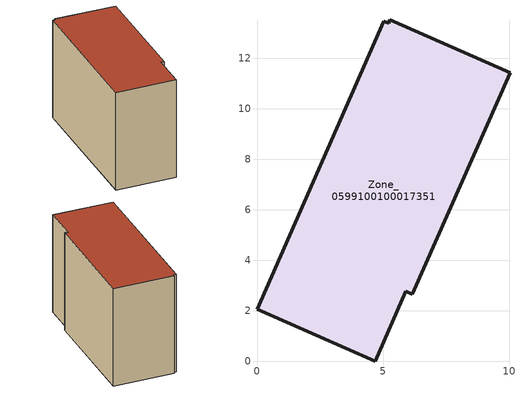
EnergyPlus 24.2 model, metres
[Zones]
Zone_0599100100017351
 floor ground (C_G): 5.9,2.76 4.68,0 0,2.06 5.02,13.47 5.21,13.39 5.27,13.52 10.03,11.43 6.16,2.64 z0
 wall outside (C_F): 5.02,13.47 0,2.06 4.68,0 5.9,2.76 6.16,2.64 10.03,11.43 5.27,13.52 5.21,13.39 5.02,13.47 z0:8.73
 roof outside (C_R): 10.03,11.43 5.27,13.52 5.21,13.39 5.02,13.47 0,2.06 4.68,0 5.9,2.76 6.16,2.64 z8.73
[BUILDING]
Pand.0599100100017351: North Axis=0; Terrain=City; Loads Convergence Tolerance Value=0.04; Temperature Convergence Tolerance Value=0.4; Solar Distribution=FullExterior; Maximum Number of Warmup Days=25; Minimum Number of Warmup Days=1
[Site:Location]
Rotterdam.The.Hague.AP_ZH_NLD Design_Conditions: Latitude=51.96; Longitude=4.45; Time Zone=1; Elevation=-4.5
[SITE:GROUNDTEMPERATURE:BUILDINGSURFACE]
18, 18, 18, 18, 18, 18, 18, 18, 18, 18, 18, 18
[MATERIAL] Thermal Absorptance=0.9; Solar Absorptance=0.7; Visible Absorptance=0.7
Name | Roughness | Thickness | Conductivity | Density | Specific Heat
G.TI.2015-2018 | MediumSmooth | 0.15 | 0.0428571 | 540 | 1210
F.TI.2015-2018 | Rough | 0.3 | 0.0666667 | 1920 | 840
R.TI.2015-2018 | MediumRough | 0.2 | 0.0333333 | 1500 | 1000
[CONSTRUCTION]
C_G: G.TI.2015-2018
C_F: F.TI.2015-2018
C_R: R.TI.2015-2018
[ZONE]
Zone_0599100100017351: Type=1; Multiplier=1; Ceiling Height=Autocalculate; Volume=Autocalculate; Floor Area=autocalculate; Part of Total Floor Area=Yes
[ZONEINFILTRATION:DESIGNFLOWRATE]
Infil_Zone_0599100100017351: Zone or ZoneList or Space or SpaceList=Zone_0599100100017351; Schedule=AlwaysOn; Design Flow Rate Calculation Method=Flow/Area; Flow Rate per Floor Area=0.0015; Constant Term Coefficient=1; Temperature Term Coefficient=0; Velocity Term Coefficient=0; Velocity Squared Term Coefficient=0
[HVACTEMPLATE:ZONE:IDEALLOADSAIRSYSTEM]
Zone_0599100100017351: Maximum Heating Supply Air Temperature=50; Minimum Cooling Supply Air Temperature=13; Maximum Heating Supply Air Humidity Ratio=0.0156; Minimum Cooling Supply Air Humidity Ratio=0.0077; Heating Limit=NoLimit; Cooling Limit=NoLimit; Dehumidification Control Type=ConstantSensibleHeatRatio; Cooling Sensible Heat Ratio=0.7; Dehumidification Setpoint=60; Humidification Control Type=None; Humidification Setpoint=30; Outdoor Air Method=None; Outdoor Air Flow Rate per Person=0.00944; Outdoor Air Flow Rate per Zone Floor Area=0; Outdoor Air Flow Rate per Zone=0; Demand Controlled Ventilation Type=None; Outdoor Air Economizer Type=NoEconomizer; Heat Recovery Type=None; Sensible Heat Recovery Effectiveness=0.7; Latent Heat Recovery Effectiveness=0.65
[ZONECONTROL:THERMOSTAT]
ThermostatControl_Zone_0599100100017351: Zone or ZoneList=Zone_0599100100017351; Control Type Schedule=DualSetpointControlType; Control 1=Thermostat_Zone_0599100100017351; Temperature Difference Between Cutout And Setpoint=0
[THERMOSTATSETPOINT:DUALSETPOINT]
Thermostat_Zone_0599100100017351: Heating Setpoint Temperature Schedule=HeatingSetpoint_Zone_0599100100017351; Cooling Setpoint Temperature Schedule=CoolingSetpoint_Zone_0599100100017351
[SCHEDULE:COMPACT]
HeatingSetpoint_Zone_0599100100017351: Through: 12/31, For: AllDays, Until: 24:00, 21
CoolingSetpoint_Zone_0599100100017351: Through: 12/31, For: AllDays, Until: 24:00, 24
DualSetpointControlType: Through: 12/31, For: AllDays, Until: 24:00, 4
AlwaysOn: Through: 12/31, For: AllDays, Until: 24:00, 1
